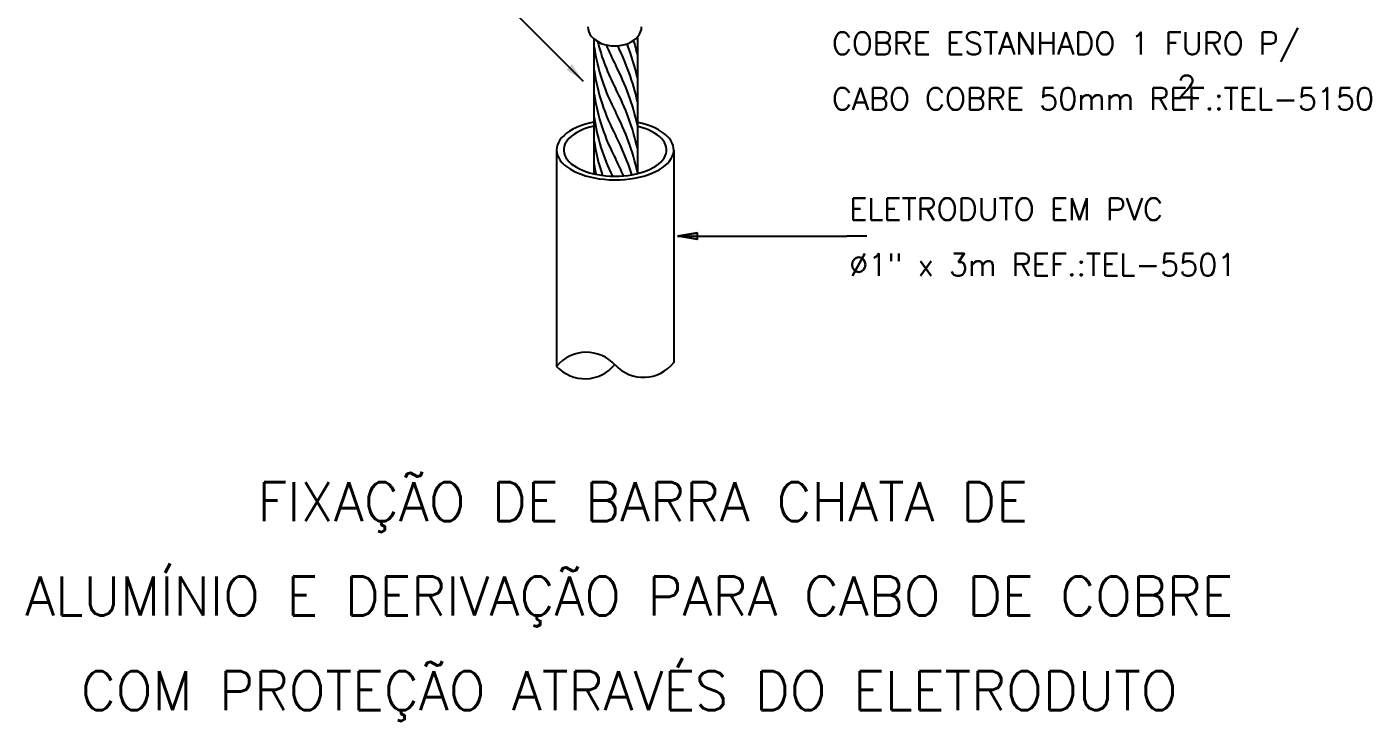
# Model space of a CAD drawing. Header units: millimetres. Extents: x -5080.3 to -5066.6, y -4647.7 to -4632.3.
# Drawn here: x -5078.7 to -5066.58, y -4647.74 to -4641.48 of the extents above; entities that cross this region are included whole.
import ezdxf
from ezdxf.enums import TextEntityAlignment as Align

# ---------------------------------------------------------------- set-up
doc = ezdxf.new("R2010")
doc.units = ezdxf.units.MM
doc.header["$LTSCALE"] = 10
doc.layers.add('Termotécnica', color=7, linetype='Continuous')
doc.styles.add('r140', font='romans.shx')
doc.styles.add('r80', font='romans.shx')

msp = doc.modelspace()

# ---------------------------------------------------------------- linework, layer by layer
at = {"layer": 'Termotécnica', "color": 2}
for p, q in [((-5073.686, -4641.974), (-5075.221, -4640.439)), ((-5073.59, -4641.591), (-5073.59, -4642.807)), ((-5073.198, -4641.573), (-5073.198, -4642.805)), ((-5073.927, -4642.592), (-5073.927, -4644.542)), ((-5072.871, -4642.592), (-5072.871, -4644.509)), ((-5072.657, -4643.34), (-5072.837, -4643.369)), ((-5072.837, -4643.369), (-5072.657, -4643.34)), ((-5072.657, -4643.34), (-5072.837, -4643.369)), ((-5072.837, -4643.369), (-5072.657, -4643.34)), ((-5072.837, -4643.369), (-5072.657, -4643.34)), ((-5072.657, -4643.34), (-5072.837, -4643.369)), ((-5072.657, -4643.4), (-5072.837, -4643.369)), ((-5072.837, -4643.369), (-5072.049, -4643.369)), ((-5072.657, -4643.4), (-5072.837, -4643.369)), ((-5072.657, -4643.4), (-5072.657, -4643.34)), ((-5072.657, -4643.4), (-5072.657, -4643.34)), ((-5072.049, -4643.369), (-5071.311, -4643.369)), ((-5071.131, -4643.369), (-5071.311, -4643.369))]:
    msp.add_line(p, q, dxfattribs=at)
msp.add_lwpolyline([(-5072.837, -4643.369, 1), (-5072.837, -4643.369, 1)], format="xyb", close=True, dxfattribs=at)
at = {"layer": 'Termotécnica', "color": 1}
for centre, radius, start, end in [((-5071.796, -4641.396), 1.813, 188.4803, 208.2103), ((-5071.796, -4641.184), 1.813, 193.7071, 208.2103), ((-5071.796, -4640.973), 1.813, 201.7492, 208.2103), ((-5075.392, -4642.65), 2.249, 12.6958, 26.3407), ((-5075.392, -4642.439), 2.249, 12.6958, 20.9439), ((-5075.392, -4642.227), 2.249, 12.6958, 16.0779), ((-5075.392, -4642.862), 2.249, 12.6958, 27.3042), ((-5071.796, -4641.607), 1.813, 188.4803, 208.2103), ((-5075.392, -4643.073), 2.249, 12.6958, 27.3042), ((-5071.796, -4641.819), 1.813, 188.4803, 208.2103), ((-5071.796, -4642.03), 1.813, 188.4803, 206.1235), ((-5075.392, -4643.285), 2.249, 12.6958, 27.3042), ((-5071.796, -4642.242), 1.813, 188.4803, 198.6688), ((-5075.392, -4643.496), 2.249, 17.6591, 27.3042), ((-5075.392, -4643.708), 2.249, 23.1733, 27.3042), ((-5071.796, -4642.453), 1.813, 188.4803, 191.3877)]:
    msp.add_arc(centre, radius, start, end, dxfattribs=at)
at = {"layer": 'Termotécnica', "color": 2}
for centre, start, end in [((-5073.658, -4644.763), 42.024, 140.6143), ((-5073.672, -4644.305), 222.9967, 320.6143), ((-5073.144, -4644.292), 222.9967, 321.6618)]:
    msp.add_arc(centre, 0.348, start, end, dxfattribs=at)
at = {"layer": 'Termotécnica', "color": 2, "linetype": 'Continuous'}
msp.add_ellipse((-5073.403, -4641.483), major_axis=(-0.242, 0), ratio=0.708671, start_param=0, end_param=3.141593, dxfattribs=at)
at = {"layer": 'Termotécnica', "color": 2}
for major_axis, start_param, end_param in [((-0.528, 0), 5.083484, 10.601438), ((-0.464, 0), 5.136994, 10.551358)]:
    msp.add_ellipse((-5073.399, -4642.592), major_axis=major_axis, ratio=0.509483, start_param=start_param, end_param=end_param, dxfattribs=at)
for points in [[(-5073.686, -4641.975), (-5073.788, -4641.82), (-5073.838, -4641.869)], [(-5072.837, -4643.369), (-5072.656, -4643.408), (-5072.655, -4643.338)]]:
    msp.add_solid(points, dxfattribs=at)

# ---------------------------------------------------------------- texts
at = {"layer": 'Termotécnica', "color": 2, "style": 'r80'}
for s, p in [('COBRE ESTANHADO 1 FURO P/', (-5071.445, -4641.731)), ('2', (-5068.333, -4642.12)), ('CABO COBRE 50mm REF.:TEL-5150', (-5071.445, -4642.231)), ('ELETRODUTO EM PVC', (-5071.289, -4643.226)), ('%%C1" x 3m REF.:TEL-5501', (-5071.289, -4643.726))]:
    msp.add_text(s, height=0.2, dxfattribs=at).set_placement(p)
at = {"layer": 'Termotécnica', "color": 5, "style": 'r140'}
for s, p in [(' FIXAÇÃO DE BARRA CHATA DE', (-5073.272, -4646.04)), ('ALUMÍNIO E DERIVAÇÃO PARA CABO DE COBRE', (-5073.272, -4646.891)), ('COM PROTEÇÃO ATRAVÉS DO ELETRODUTO', (-5073.272, -4647.743))]:
    msp.add_text(s, height=0.35, dxfattribs=at).set_placement(p, align=Align.BOTTOM_CENTER)

doc.saveas('drawing.dxf')
